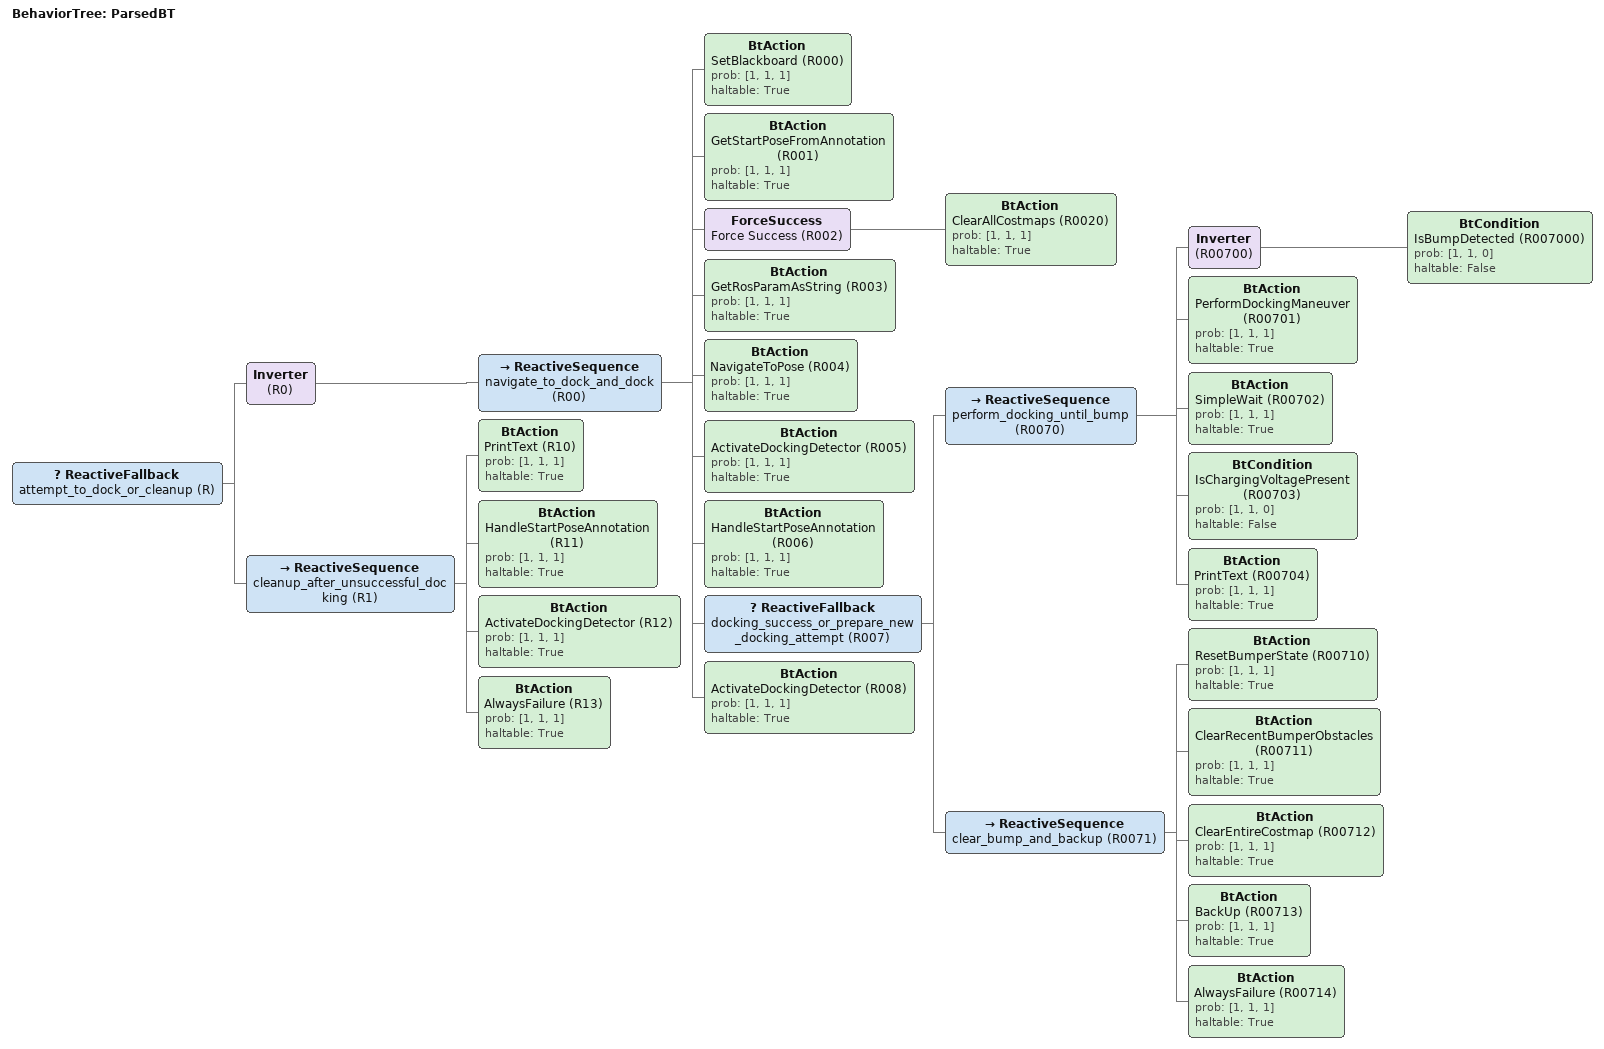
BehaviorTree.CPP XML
<root main_tree_to_execute="BT_parsed">
	<include path="utils.xml" />
	<BehaviorTree ID="ParsedBT">
		<ReactiveFallback name="attempt_to_dock_or_cleanup (R)">
			<Inverter name="(R0)">
				<ReactiveSequence name="navigate_to_dock_and_dock (R00)">
					<BtAction name="SetBlackboard (R000)" prob="[1, 1, 1]" haltable="True" />
					<BtAction name="GetStartPoseFromAnnotation (R001)" prob="[1, 1, 1]" haltable="True" />
					<ForceSuccess name="Force Success (R002)">
						<BtAction name="ClearAllCostmaps (R0020)" prob="[1, 1, 1]" haltable="True" />
					</ForceSuccess>
					<BtAction name="GetRosParamAsString (R003)" prob="[1, 1, 1]" haltable="True" />
					<BtAction name="NavigateToPose (R004)" prob="[1, 1, 1]" haltable="True" />
					<BtAction name="ActivateDockingDetector (R005)" prob="[1, 1, 1]" haltable="True" />
					<BtAction name="HandleStartPoseAnnotation (R006)" prob="[1, 1, 1]" haltable="True" />
					<ReactiveFallback name="docking_success_or_prepare_new_docking_attempt (R007)">
						<ReactiveSequence name="perform_docking_until_bump (R0070)">
							<Inverter name="(R00700)">
								<BtCondition name="IsBumpDetected (R007000)" prob="[1, 1, 0]" haltable="False" />
							</Inverter>
							<BtAction name="PerformDockingManeuver (R00701)" prob="[1, 1, 1]" haltable="True" />
							<BtAction name="SimpleWait (R00702)" prob="[1, 1, 1]" haltable="True" />
							<BtCondition name="IsChargingVoltagePresent (R00703)" prob="[1, 1, 0]" haltable="False" />
							<BtAction name="PrintText (R00704)" prob="[1, 1, 1]" haltable="True" />
						</ReactiveSequence>
						<ReactiveSequence name="clear_bump_and_backup (R0071)">
							<BtAction name="ResetBumperState (R00710)" prob="[1, 1, 1]" haltable="True" />
							<BtAction name="ClearRecentBumperObstacles (R00711)" prob="[1, 1, 1]" haltable="True" />
							<BtAction name="ClearEntireCostmap (R00712)" prob="[1, 1, 1]" haltable="True" />
							<BtAction name="BackUp (R00713)" prob="[1, 1, 1]" haltable="True" />
							<BtAction name="AlwaysFailure (R00714)" prob="[1, 1, 1]" haltable="True" />
						</ReactiveSequence>
					</ReactiveFallback>
					<BtAction name="ActivateDockingDetector (R008)" prob="[1, 1, 1]" haltable="True" />
				</ReactiveSequence>
			</Inverter>
			<ReactiveSequence name="cleanup_after_unsuccessful_docking (R1)">
				<BtAction name="PrintText (R10)" prob="[1, 1, 1]" haltable="True" />
				<BtAction name="HandleStartPoseAnnotation (R11)" prob="[1, 1, 1]" haltable="True" />
				<BtAction name="ActivateDockingDetector (R12)" prob="[1, 1, 1]" haltable="True" />
				<BtAction name="AlwaysFailure (R13)" prob="[1, 1, 1]" haltable="True" />
			</ReactiveSequence>
		</ReactiveFallback>
	</BehaviorTree>
</root>
